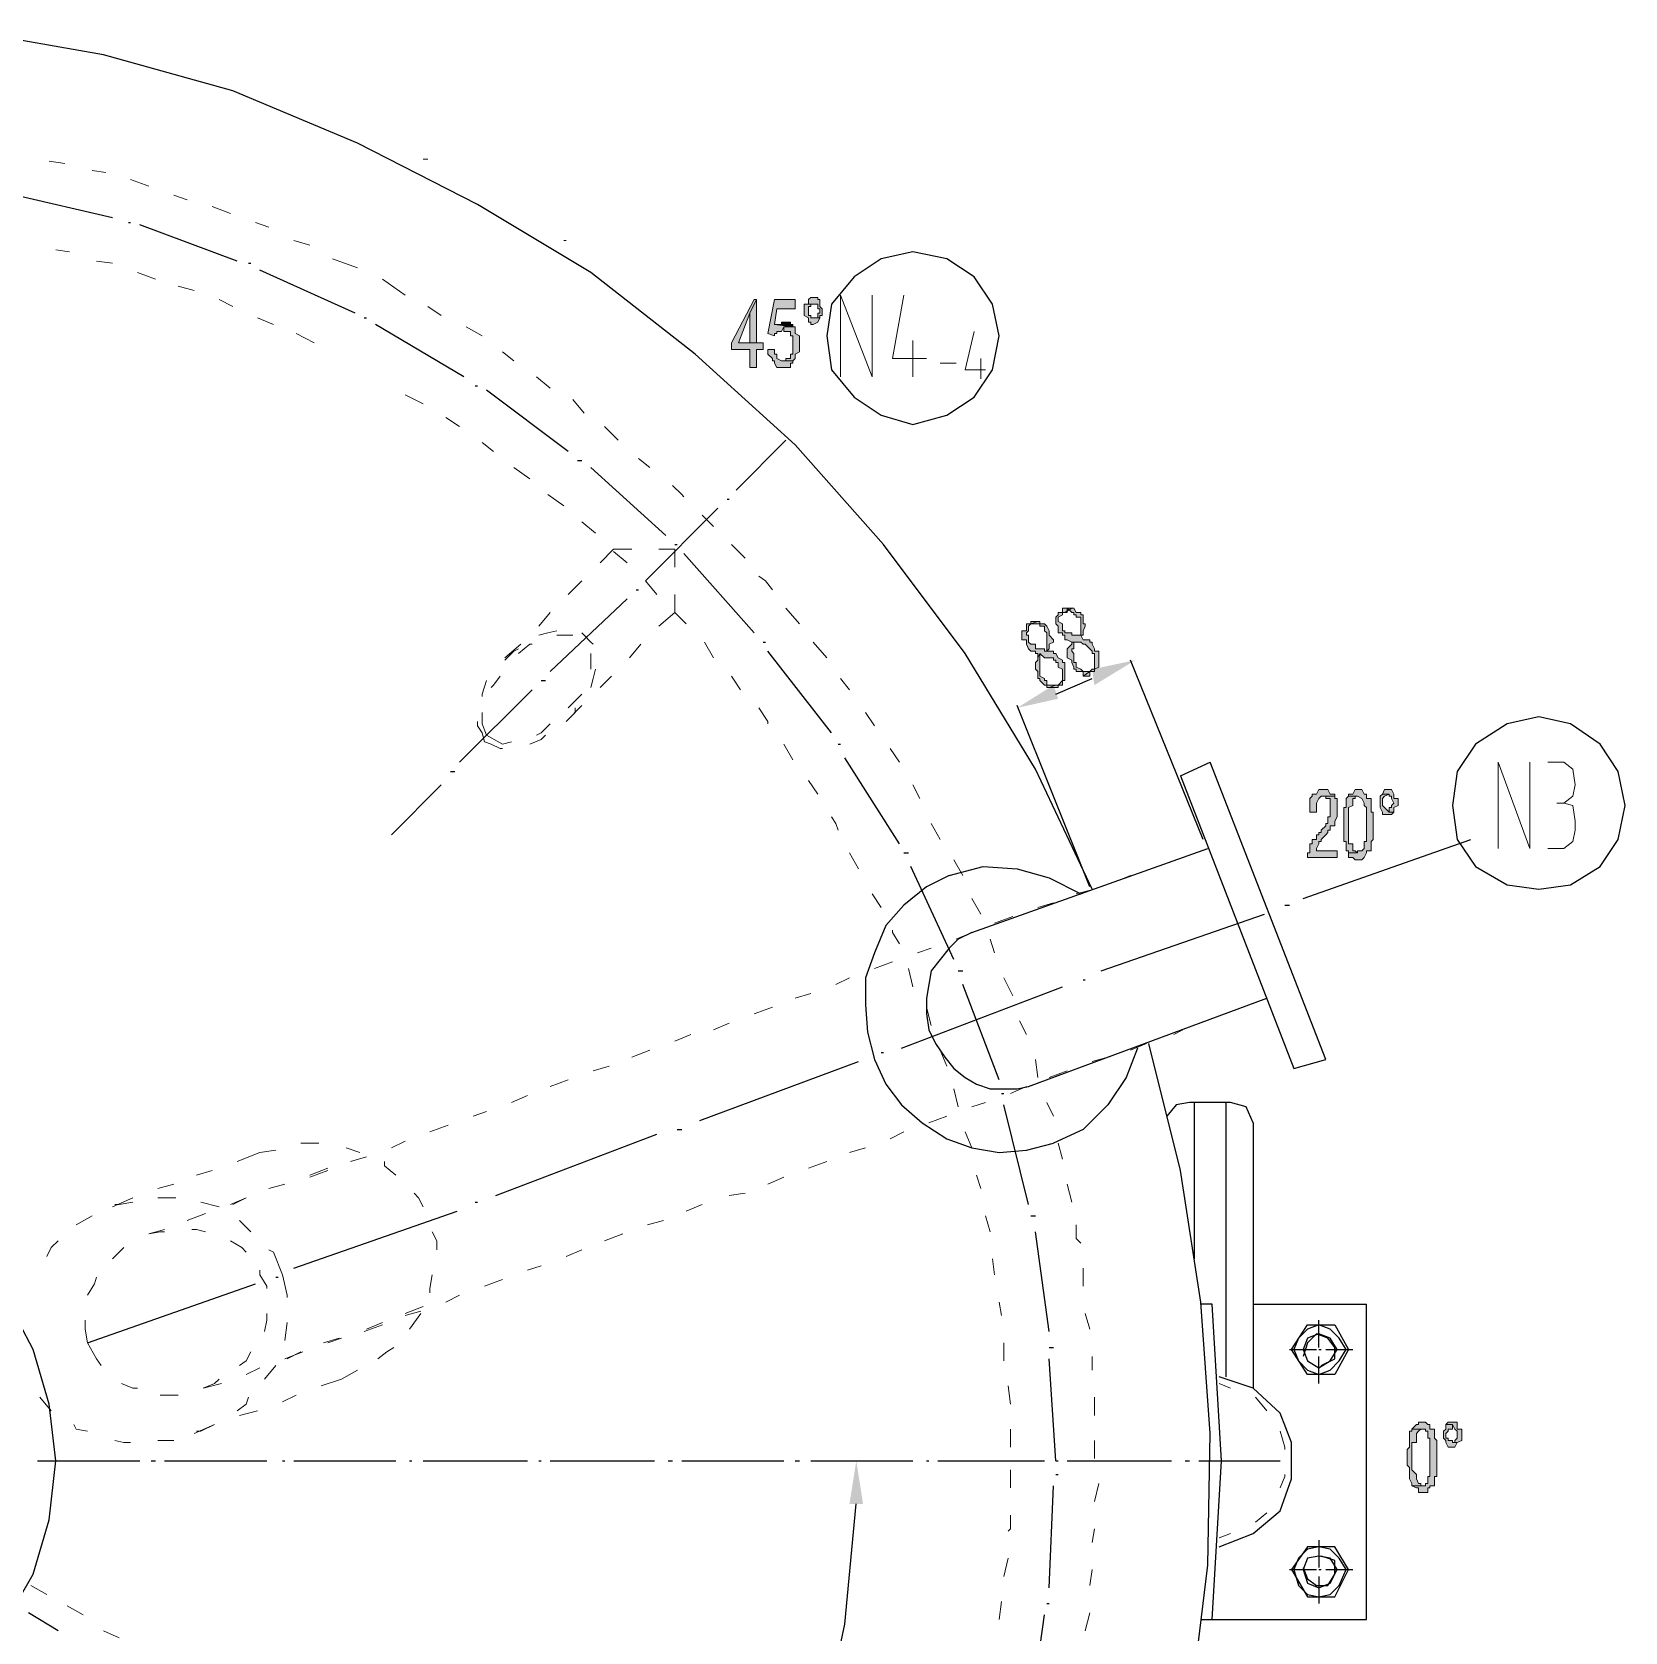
# Model space of a CAD drawing. Header units: millimetres. Extents: x 20 to 821, y 1 to 1134.
# Drawn here: x 289.7 to 416.2, y 477.2 to 604.2 of the extents above; entities that cross this region are included whole.
import ezdxf

# ---------------------------------------------------------------- set-up
doc = ezdxf.new("R2010")
doc.units = ezdxf.units.MM
doc.layers.add('1', color=7, linetype='Continuous')

msp = doc.modelspace()

# ---------------------------------------------------------------- hatches: boundary and pattern name
h = msp.add_hatch(color=0)
h.dxf.hatch_style = 2
h.paths.add_polyline_path([(347.22, 582.981732), (347.04, 582.981732), (345.24, 579.561732), (345.24, 579.021732), (346.68, 579.021732), (346.68, 577.581732), (347.22, 577.581732), (347.22, 579.021732), (347.76, 579.021732), (347.76, 579.561732), (347.22, 579.561732), (345.78, 579.561732), (346.68, 581.901732)])
h = msp.add_hatch(color=0)
h.dxf.hatch_style = 2
h.paths.add_polyline_path([(347.22, 582.981732), (346.68, 581.901732), (346.68, 579.561732), (345.78, 579.561732), (347.22, 579.561732)])
h = msp.add_hatch(color=0)
h.dxf.hatch_style = 2
h.paths.add_polyline_path([(350.28, 582.981732), (348.66, 582.981732), (348.12, 580.281732), (348.66, 580.101732), (348.66, 580.281732), (348.84, 580.281732), (348.84, 580.461732), (349.2, 580.461732), (349.38, 580.821732), (350.28, 580.821732), (350.1, 580.821732), (348.66, 581.001732), (348.84, 582.261732), (350.28, 582.261732)])
h = msp.add_hatch(color=0)
h.dxf.hatch_style = 2
h.paths.add_polyline_path([(351.72, 583.161732), (351.54, 583.161732), (351.36, 582.981732), (351.36, 582.621732), (351.72, 582.621732), (352.08, 582.621732), (352.08, 582.441732), (352.08, 582.261732), (352.26, 582.261732), (352.26, 581.901732), (352.08, 581.901732), (352.08, 581.541732), (351.72, 581.541732), (352.26, 581.541732), (352.26, 581.721732), (352.44, 581.721732), (352.44, 582.261732), (352.26, 582.441732), (352.26, 582.981732), (352.08, 582.981732), (352.08, 583.161732)])
h = msp.add_hatch(color=0)
h.dxf.hatch_style = 2
h.paths.add_polyline_path([(351.36, 582.621732), (351, 582.621732), (351, 582.441732), (351, 581.721732), (351.36, 581.541732), (351.36, 581.181732), (351.54, 581.181732), (351.54, 581.001732), (351.72, 581.001732), (352.08, 581.181732), (352.26, 581.541732), (351.54, 581.541732), (351.54, 581.721732), (351.36, 581.721732), (351.36, 582.441732), (351.54, 582.441732), (351.54, 582.621732), (351.72, 582.621732)])
h = msp.add_hatch(color=0)
h.dxf.hatch_style = 2
h.paths.add_polyline_path([(349.38, 581.181732), (349.2, 581.181732), (349.2, 581.001732), (348.66, 581.001732), (350.1, 580.821732), (350.1, 581.001732), (349.92, 581.001732), (349.92, 581.181732), (349.56, 581.181732)])
h = msp.add_hatch(color=0)
h.dxf.hatch_style = 2
h.paths.add_polyline_path([(350.28, 580.821732), (349.38, 580.821732), (349.38, 580.461732), (349.92, 580.461732), (349.92, 580.281732), (349.92, 580.101732), (350.1, 580.101732), (350.1, 578.661732), (349.92, 578.661732), (349.92, 578.301732), (349.56, 578.301732), (349.56, 578.121732), (349.38, 578.121732), (350.1, 578.121732), (350.28, 578.301732), (350.28, 578.661732), (350.64, 578.841732), (350.64, 580.101732), (350.28, 580.281732)])
h = msp.add_hatch(color=0)
h.dxf.hatch_style = 2
h.paths.add_polyline_path([(348.66, 579.021732), (348.12, 579.021732), (348.12, 578.841732), (348.12, 578.661732), (348.48, 578.301732), (348.48, 578.121732), (348.66, 578.121732), (348.66, 577.941732), (348.84, 577.581732), (349.92, 577.581732), (349.92, 577.941732), (350.1, 577.941732), (350.1, 578.121732), (349.38, 578.121732), (349.2, 578.121732), (348.84, 578.301732), (348.84, 578.661732), (348.66, 578.661732)])
h = msp.add_hatch(color=0)
h.dxf.hatch_style = 2
h.paths.add_polyline_path([(371.7, 558.501732), (371.52, 558.501732), (371.52, 558.141732), (371.16, 558.141732), (371.16, 557.961732), (370.98, 557.781732), (370.98, 557.241732), (371.16, 557.061732), (371.16, 556.521732), (371.52, 556.521732), (371.52, 556.341732), (371.7, 556.341732), (371.7, 555.981732), (371.88, 555.981732), (372.24, 555.801732), (372.96, 555.801732), (373.14, 555.621732), (373.32, 555.621732), (373.68, 555.261732), (373.86, 555.081732), (373.86, 554.901732), (374.04, 554.901732), (374.04, 553.641732), (373.86, 553.641732), (373.68, 553.461732), (373.14, 553.101732), (373.68, 553.101732), (373.68, 553.461732), (374.04, 553.461732), (374.04, 553.641732), (374.4, 553.821732), (374.4, 555.081732), (374.04, 555.081732), (374.04, 555.261732), (373.86, 555.621732), (373.86, 555.801732), (373.68, 555.801732), (373.68, 555.981732), (373.32, 555.981732), (373.14, 555.981732), (372.96, 556.341732), (373.14, 556.341732), (372.96, 556.341732), (372.24, 556.341732), (372.24, 556.521732), (371.7, 556.521732), (371.7, 556.701732), (371.52, 556.701732), (371.52, 557.061732), (371.52, 557.241732), (371.16, 557.421732), (371.16, 557.781732), (371.52, 557.961732), (371.52, 558.141732), (371.7, 558.141732), (372.24, 558.501732)])
h = msp.add_hatch(color=0)
h.dxf.hatch_style = 2
h.paths.add_polyline_path([(372.24, 558.501732), (371.7, 558.141732), (371.88, 558.141732), (371.88, 558.501732), (372.24, 558.141732), (372.42, 558.141732), (372.42, 557.961732), (372.6, 557.961732), (372.6, 557.781732), (372.96, 557.781732), (372.96, 557.421732), (372.96, 556.341732), (373.14, 556.341732), (373.14, 556.701732), (373.32, 557.061732), (373.32, 557.241732), (373.14, 557.241732), (373.14, 557.961732), (372.96, 557.961732), (372.96, 558.141732), (372.6, 558.141732), (372.42, 558.501732)])
h = msp.add_hatch(color=0)
h.dxf.hatch_style = 2
h.paths.add_polyline_path([(369, 557.421732), (369, 557.241732), (368.82, 557.241732), (368.64, 557.241732), (368.64, 557.061732), (368.64, 556.701732), (368.28, 556.701732), (368.28, 555.981732), (368.64, 555.981732), (368.64, 555.621732), (368.82, 555.261732), (369, 555.081732), (369.36, 555.081732), (369.36, 554.901732), (369.54, 554.901732), (369.54, 554.541732), (369.72, 554.901732), (370.08, 554.541732), (370.8, 554.541732), (370.8, 554.361732), (370.98, 554.361732), (370.98, 554.181732), (371.16, 554.181732), (371.16, 553.821732), (371.52, 553.641732), (371.52, 552.741732), (371.16, 552.381732), (370.98, 552.381732), (370.44, 552.201732), (371.16, 552.201732), (371.16, 552.381732), (371.52, 552.381732), (371.52, 552.741732), (371.7, 552.741732), (371.7, 552.921732), (371.7, 554.181732), (371.52, 554.181732), (371.52, 554.361732), (371.16, 554.541732), (370.98, 554.901732), (370.8, 554.901732), (370.8, 555.081732), (370.26, 555.081732), (370.44, 555.261732), (370.26, 555.081732), (370.08, 555.081732), (370.08, 555.261732), (369.36, 555.261732), (369.36, 555.621732), (369, 555.621732), (368.82, 555.801732), (368.82, 556.341732), (368.64, 556.341732), (368.64, 556.521732), (368.82, 556.701732), (368.82, 557.061732), (369, 557.241732), (369.54, 557.421732)])
h = msp.add_hatch(color=0)
h.dxf.hatch_style = 2
h.paths.add_polyline_path([(369.54, 557.421732), (369, 557.241732), (369.72, 557.241732), (369.72, 557.061732), (370.08, 557.061732), (370.08, 556.701732), (370.26, 556.521732), (370.26, 555.081732), (370.44, 555.261732), (370.44, 555.621732), (370.8, 555.801732), (370.8, 555.981732), (370.44, 556.341732), (370.44, 556.701732), (370.26, 557.061732), (370.08, 557.241732), (369.72, 557.241732), (369.72, 557.421732)])
h = msp.add_hatch(color=0)
h.dxf.hatch_style = 2
h.paths.add_polyline_path([(372.24, 555.801732), (372.24, 555.621732), (371.88, 555.261732), (371.88, 554.541732), (372.24, 554.361732), (372.24, 554.181732), (372.42, 553.821732), (372.42, 553.641732), (372.6, 553.641732), (372.6, 553.461732), (372.96, 553.461732), (373.14, 553.461732), (373.14, 553.101732), (373.68, 553.461732), (373.14, 553.461732), (372.96, 553.641732), (372.6, 553.821732), (372.6, 554.181732), (372.42, 554.181732), (372.42, 554.901732), (372.24, 555.081732), (372.24, 555.261732), (372.42, 555.261732), (372.42, 555.801732)])
h = msp.add_hatch(color=0)
h.dxf.hatch_style = 2
h.paths.add_polyline_path([(369.54, 554.541732), (369.54, 554.361732), (369.36, 554.181732), (369.36, 553.641732), (369.54, 553.461732), (369.54, 552.921732), (369.72, 552.921732), (369.72, 552.741732), (370.08, 552.381732), (370.26, 552.381732), (370.26, 552.201732), (370.44, 552.201732), (370.98, 552.381732), (370.44, 552.381732), (370.26, 552.381732), (370.26, 552.741732), (370.08, 552.741732), (370.08, 552.921732), (369.72, 553.101732), (369.72, 554.901732)])
h = msp.add_hatch(color=1)
h.dxf.hatch_style = 2
h.paths.add_polyline_path([(373.86, 553.641732), (374.04, 552.381732), (377.28, 554.361732)])
h = msp.add_hatch(color=1)
h.dxf.hatch_style = 2
h.paths.add_polyline_path([(370.8, 552.381732), (371.16, 551.301732), (367.92, 550.581732)])
h = msp.add_hatch(color=0)
h.dxf.hatch_style = 2
h.paths.add_polyline_path([(393.12, 543.561732), (392.04, 543.561732), (392.4, 543.561732), (392.4, 543.381732), (392.58, 543.381732), (392.76, 543.381732), (392.76, 543.021732), (392.76, 541.941732), (392.58, 541.941732), (392.58, 541.401732), (392.4, 541.401732), (392.4, 541.221732), (392.04, 540.861732), (392.04, 540.681732), (391.86, 540.681732), (391.86, 540.501732), (391.68, 540.501732), (391.68, 540.141732), (391.32, 540.141732), (391.32, 539.781732), (391.14, 539.781732), (391.14, 539.061732), (390.96, 539.061732), (390.96, 538.701732), (393.3, 538.701732), (393.3, 539.241732), (391.68, 539.241732), (391.68, 539.421732), (391.86, 539.781732), (391.86, 539.961732), (392.04, 539.961732), (392.04, 540.141732), (392.4, 540.501732), (392.58, 540.681732), (392.58, 540.861732), (392.76, 540.861732), (392.76, 541.221732), (393.12, 541.221732), (393.12, 541.581732), (393.3, 541.941732), (393.3, 543.381732), (393.12, 543.381732)])
h = msp.add_hatch(color=0)
h.dxf.hatch_style = 2
h.paths.add_polyline_path([(392.4, 544.101732), (391.86, 544.101732), (391.68, 543.741732), (391.32, 543.741732), (391.32, 543.561732), (391.14, 543.381732), (391.14, 542.301732), (391.68, 542.301732), (391.68, 543.021732), (391.86, 543.381732), (392.04, 543.561732), (393.12, 543.561732), (393.12, 543.741732), (392.76, 543.741732), (392.58, 544.101732)])
h = msp.add_hatch(color=0)
h.dxf.hatch_style = 2
h.paths.add_polyline_path([(394.2, 543.561732), (394.02, 543.381732), (394.02, 542.661732), (393.84, 542.661732), (393.84, 539.961732), (394.02, 539.961732), (394.02, 539.781732), (394.02, 539.421732), (394.02, 539.241732), (394.2, 539.241732), (394.2, 539.061732), (394.92, 539.061732), (394.74, 539.241732), (394.56, 539.241732), (394.56, 539.421732), (394.56, 539.781732), (394.2, 539.781732), (394.2, 542.661732), (394.56, 542.841732), (394.56, 543.381732), (394.74, 543.381732), (394.74, 543.561732), (394.92, 543.561732)])
h = msp.add_hatch(color=0)
h.dxf.hatch_style = 2
h.paths.add_polyline_path([(394.92, 544.101732), (394.74, 544.101732), (394.56, 543.741732), (394.2, 543.741732), (394.2, 543.561732), (394.92, 543.561732), (395.28, 543.381732), (395.46, 543.021732), (395.46, 542.841732), (395.64, 542.661732), (395.64, 542.121732), (395.64, 539.961732), (395.46, 539.961732), (395.46, 539.421732), (395.28, 539.241732), (394.92, 539.241732), (394.92, 539.061732), (394.2, 539.061732), (394.2, 538.701732), (394.56, 538.701732), (394.74, 538.521732), (395.28, 538.521732), (395.46, 538.701732), (395.64, 539.061732), (395.64, 539.241732), (396, 539.241732), (396, 539.961732), (396.18, 540.141732), (396.18, 542.301732), (396, 542.301732), (396, 543.381732), (395.64, 543.381732), (395.64, 543.741732), (395.46, 543.741732), (395.28, 544.101732)])
h = msp.add_hatch(color=0)
h.dxf.hatch_style = 2
h.paths.add_polyline_path([(396.9, 543.741732), (396.72, 543.561732), (396.72, 542.661732), (396.9, 542.301732), (396.9, 542.121732), (397.08, 542.121732), (397.62, 542.121732), (397.8, 542.301732), (397.44, 542.301732), (397.08, 542.661732), (396.9, 542.841732), (396.9, 543.381732), (397.08, 543.561732), (397.44, 543.741732)])
h = msp.add_hatch(color=0)
h.dxf.hatch_style = 2
h.paths.add_polyline_path([(397.44, 544.101732), (397.08, 544.101732), (396.9, 543.741732), (397.44, 543.741732), (397.44, 543.561732), (397.62, 543.561732), (397.62, 543.381732), (397.8, 543.021732), (397.62, 542.841732), (397.62, 542.661732), (397.44, 542.661732), (397.44, 542.301732), (397.8, 542.301732), (397.8, 542.661732), (398.16, 542.841732), (398.16, 543.381732), (397.8, 543.381732), (397.8, 543.741732), (397.62, 544.101732)])
h = msp.add_hatch(color=0)
h.dxf.hatch_style = 2
h.paths.add_polyline_path([(399.24, 493.341732), (399.24, 493.161732), (399.06, 493.161732), (399.06, 491.901732), (398.88, 491.721732), (398.88, 490.461732), (399.06, 490.281732), (399.06, 489.561732), (399.06, 489.381732), (399.24, 489.021732), (399.24, 488.841732), (399.96, 488.841732), (399.96, 489.021732), (399.78, 489.021732), (399.6, 489.381732), (399.6, 489.741732), (399.24, 490.101732), (399.24, 492.261732), (399.6, 492.261732), (399.6, 492.981732), (399.78, 493.161732), (399.96, 493.341732)])
h = msp.add_hatch(color=0)
h.dxf.hatch_style = 2
h.paths.add_polyline_path([(399.96, 493.881732), (399.78, 493.881732), (399.78, 493.701732), (399.6, 493.701732), (399.24, 493.341732), (400.32, 493.341732), (400.32, 493.161732), (400.5, 493.161732), (400.5, 492.981732), (400.5, 492.621732), (400.68, 492.621732), (400.68, 491.901732), (400.68, 489.561732), (400.5, 489.561732), (400.5, 489.021732), (400.32, 489.021732), (400.32, 488.841732), (399.96, 488.841732), (399.24, 488.841732), (399.6, 488.661732), (399.78, 488.661732), (399.78, 488.301732), (400.5, 488.301732), (400.5, 488.661732), (400.68, 488.661732), (400.68, 488.841732), (401.04, 488.841732), (401.04, 489.021732), (401.04, 489.561732), (401.22, 489.561732), (401.22, 492.441732), (401.04, 492.621732), (401.04, 493.341732), (400.68, 493.341732), (400.68, 493.701732), (400.5, 493.701732), (400.32, 493.881732)])
h = msp.add_hatch(color=0)
h.dxf.hatch_style = 2
h.paths.add_polyline_path([(401.94, 493.701732), (401.94, 493.341732), (401.76, 493.161732), (401.76, 492.621732), (401.94, 492.441732), (401.94, 492.261732), (402.12, 491.901732), (402.66, 491.901732), (402.84, 492.261732), (402.48, 492.261732), (402.48, 492.441732), (402.12, 492.441732), (402.12, 492.621732), (401.94, 492.621732), (401.94, 492.981732), (402.12, 493.161732), (402.12, 493.341732), (402.48, 493.341732), (402.48, 493.701732)])
h = msp.add_hatch(color=0)
h.dxf.hatch_style = 2
h.paths.add_polyline_path([(402.48, 493.881732), (402.12, 493.881732), (401.94, 493.701732), (402.48, 493.701732), (402.66, 493.341732), (402.84, 493.161732), (402.84, 492.621732), (402.66, 492.441732), (402.66, 492.261732), (402.48, 492.261732), (402.84, 492.261732), (403.2, 492.441732), (403.2, 492.621732), (403.2, 493.341732), (402.84, 493.341732), (402.84, 493.881732), (402.66, 493.881732)])
h = msp.add_hatch(color=1)
h.dxf.hatch_style = 2
h.paths.add_polyline_path([(354.6, 487.401732), (355.68, 487.401732), (355.14, 490.821732)])

# ---------------------------------------------------------------- linework, layer by layer
at = {"layer": '1', "color": 0, "lineweight": 25}
for points in [[(373.86, 536.181732), (369.36, 545.721732), (363.78, 554.901732), (357.3, 563.541732), (350.28, 571.461732), (342.36, 578.661732), (334.08, 585.141732), (325.08, 590.541732), (315.54, 595.401732), (305.64, 599.541732), (295.38, 602.421732), (285.12, 604.221732)], [(380.88, 545.181732), (383.22, 546.261732)], [(389.88, 521.961732), (392.4, 522.681732), (383.22, 546.261732)], [(380.88, 545.181732), (389.88, 521.961732)], [(364.32, 532.761732), (383.04, 539.421732)], [(362.52, 537.261732), (360.72, 536.361732), (358.92, 534.921732), (357.48, 533.301732), (356.58, 531.141732), (355.86, 529.161732), (355.86, 527.001732), (356.04, 524.841732), (356.58, 522.681732), (357.48, 520.701732), (358.74, 519.081732), (360.36, 517.641732), (362.34, 516.381732), (364.32, 515.661732), (366.48, 515.301732), (368.64, 515.481732), (370.8, 516.021732)], [(362.52, 537.261732), (365.22, 537.981732), (367.92, 537.801732), (370.44, 537.081732), (372.96, 535.821732)], [(364.32, 532.761732), (363.24, 532.221732), (362.52, 531.501732), (361.8, 530.601732), (361.08, 529.701732), (360.9, 528.621732), (360.72, 527.541732), (360.72, 526.281732), (360.9, 525.021732), (361.44, 523.941732), (362.16, 522.861732), (362.88, 521.961732), (363.78, 521.241732), (364.68, 520.701732), (365.76, 520.341732), (367.92, 520.341732), (368.82, 520.521732)], [(368.82, 520.521732), (387.72, 527.541732)], [(282.96, 377.061732), (293.22, 378.681732), (303.3, 381.561732), (313.2, 385.161732), (322.74, 389.661732), (331.56, 395.061732), (340.2, 401.181732), (348.12, 408.201732), (355.32, 415.581732), (361.8, 424.041732), (367.56, 432.681732), (372.42, 442.041732), (376.56, 451.941732), (379.62, 461.661732), (381.78, 472.101732), (383.04, 482.541732), (383.22, 492.981732), (382.5, 503.421732), (380.88, 513.861732), (378.36, 523.941732)], [(377.46, 523.581732), (376.56, 521.241732), (375.12, 519.081732), (373.14, 517.101732), (370.8, 516.021732)], [(381.6, 519.261732), (380.52, 519.081732), (379.8, 518.181732)], [(384.84, 519.261732), (381.6, 519.261732)], [(381.96, 519.261732), (381.96, 506.841732)], [(384.48, 519.261732), (384.48, 497.481732)], [(386.64, 517.641732), (386.1, 518.901732), (384.84, 519.261732)], [(386.64, 517.641732), (386.64, 496.581732)], [(291.6, 490.821732), (291.06, 495.321732), (289.8, 499.641732), (287.64, 503.781732)], [(383.4, 478.221732), (384.12, 490.821732), (383.4, 503.241732), (382.5, 503.241732)], [(382.5, 478.221732), (395.64, 478.221732), (395.64, 503.241732)], [(386.64, 503.241732), (395.64, 503.241732)], [(394.2, 499.641732), (393.12, 497.661732), (390.96, 497.661732), (389.7, 499.641732), (390.96, 501.621732), (393.12, 501.621732), (394.2, 499.641732)], [(394.02, 499.641732), (393.48, 500.541732), (392.76, 501.261732), (391.86, 501.621732), (390.96, 501.261732), (390.24, 500.541732), (389.88, 499.641732), (390.24, 498.741732), (390.96, 498.021732), (391.86, 497.661732), (392.76, 498.021732), (393.48, 498.741732), (394.02, 499.641732)], [(392.04, 498.381732), (393.12, 498.921732), (393.12, 499.821732), (392.58, 500.541732), (391.68, 500.901732), (390.96, 500.181732), (390.6, 499.101732)], [(383.94, 483.981732), (386.64, 485.061732), (388.8, 486.861732), (389.7, 489.381732), (389.7, 492.261732), (388.8, 494.601732), (386.64, 496.581732), (383.94, 497.481732)], [(287.64, 478.041732), (289.8, 481.821732), (291.06, 486.141732), (291.6, 490.821732)], [(394.2, 482.181732), (393.12, 483.981732), (390.96, 483.981732), (389.7, 482.181732), (390.96, 480.021732), (393.12, 480.021732), (394.2, 482.181732)], [(394.02, 482.181732), (393.48, 483.081732), (392.76, 483.801732), (391.86, 483.981732), (390.96, 483.801732), (390.24, 483.081732), (389.88, 482.181732), (390.24, 480.921732), (390.96, 480.201732), (391.86, 480.021732), (392.76, 480.201732), (393.48, 480.921732), (394.02, 482.181732)], [(390.6, 482.361732), (390.96, 481.461732), (391.68, 480.921732), (392.58, 480.921732), (393.12, 481.821732), (393.12, 482.901732), (392.04, 483.261732)], [(382.5, 478.221732), (383.4, 478.221732)]]:
    msp.add_lwpolyline(points, dxfattribs=at)
at = {"layer": '1', "color": 254, "lineweight": 5}
for points in [[(292.32, 593.781732), (291.06, 593.961732)], [(295.56, 593.061732), (294.48, 593.241732)], [(320.76, 594.141732), (321.12, 594.141732)], [(298.98, 591.981732), (297.54, 592.521732)], [(302.04, 590.901732), (300.96, 591.261732)], [(305.46, 589.821732), (304.02, 590.361732)], [(308.52, 588.741732), (307.44, 589.101732)], [(292.68, 586.761732), (291.6, 586.941732)], [(311.76, 587.301732), (310.5, 587.661732)], [(331.92, 587.661732), (332.1, 587.661732)], [(296.1, 585.861732), (294.84, 586.041732)], [(315.54, 585.501732), (313.56, 586.221732)], [(299.52, 584.601732), (298.08, 585.141732)], [(319.32, 583.341732), (317.52, 584.601732)], [(302.58, 583.701732), (301.32, 584.061732)], [(305.64, 582.441732), (304.56, 582.981732)], [(322.2, 581.721732), (321.12, 582.441732)], [(308.88, 581.001732), (307.62, 581.541732)], [(325.44, 580.101732), (324.18, 580.821732)], [(312.12, 579.561732), (310.68, 580.281732)], [(327.96, 578.121732), (327.06, 578.841732)], [(330.84, 575.961732), (329.76, 576.861732)], [(320.76, 574.701732), (319.32, 575.421732)], [(333.54, 573.981732), (332.64, 575.061732)], [(323.64, 572.901732), (322.56, 573.621732)], [(336.24, 571.821732), (335.16, 572.901732)], [(326.34, 570.921732), (325.44, 571.641732)], [(338.76, 569.661732), (337.86, 570.381732)], [(329.22, 568.761732), (327.96, 569.661732)], [(341.46, 567.321732), (341.28, 567.501732), (340.56, 568.221732)], [(331.92, 566.601732), (330.66, 567.501732)], [(334.44, 564.441732), (333.36, 565.341732)], [(343.8, 564.981732), (342.9, 565.881732)], [(334.8, 562.101732), (335.88, 563.181732)], [(335.88, 563.181732), (337.32, 563.181732)], [(336.96, 562.101732), (335.88, 563.001732)], [(339.48, 563.181732), (340.74, 563.181732)], [(340.74, 561.741732), (340.74, 563.181732)], [(346.32, 562.461732), (345.24, 563.541732)], [(332.28, 559.581732), (333.36, 560.661732)], [(339.3, 559.581732), (338.4, 560.661732)], [(348.48, 559.941732), (347.94, 560.661732), (347.4, 561.021732)], [(340.74, 558.141732), (340.74, 559.581732)], [(329.94, 557.061732), (330.84, 558.141732)], [(339.48, 557.061732), (340.74, 558.141732)], [(341.64, 557.241732), (340.74, 558.141732)], [(350.64, 557.241732), (349.56, 558.501732)], [(331.38, 556.701732), (330.66, 556.521732), (329.94, 556.341732)], [(332.64, 556.341732), (331.38, 556.341732)], [(334.26, 555.621732), (334.08, 555.801732), (333.54, 556.341732), (333.36, 556.521732)], [(327.24, 554.541732), (328.5, 555.621732)], [(328.32, 555.261732), (327.96, 555.081732), (327.24, 554.361732)], [(329.4, 555.621732), (329.22, 555.621732), (328.32, 554.901732)], [(337.14, 554.541732), (338.04, 555.621732)], [(343.8, 554.541732), (343.08, 555.801732)], [(352.8, 554.541732), (351.72, 555.801732)], [(334.08, 553.641732), (334.08, 554.901732)], [(325.8, 552.741732), (325.44, 551.661732), (325.44, 551.481732)], [(326.88, 553.101732), (326.34, 552.381732), (326.16, 552.201732)], [(334.08, 552.201732), (334.26, 552.921732), (334.44, 553.641732)], [(334.8, 552.201732), (335.7, 553.101732)], [(345.96, 552.021732), (345.24, 553.101732)], [(354.6, 552.021732), (353.88, 552.921732)], [(332.28, 550.581732), (333.36, 551.661732)], [(325.44, 550.221732), (325.44, 549.321732), (325.8, 548.421732)], [(332.1, 549.501732), (333.36, 550.761732)], [(332.1, 549.501732), (332.82, 550.221732), (332.82, 550.581732)], [(348.12, 549.321732), (348.12, 549.501732), (347.4, 550.581732)], [(356.58, 549.141732), (355.86, 550.221732)], [(325.08, 549.501732), (325.08, 549.141732), (325.44, 548.601732), (325.62, 547.881732)], [(329.76, 548.421732), (330.12, 548.601732), (330.84, 549.321732)], [(325.62, 547.881732), (326.16, 547.701732), (326.88, 547.341732), (327.06, 547.341732)], [(325.8, 548.421732), (327.06, 547.701732), (327.78, 547.881732)], [(329.22, 547.701732), (330.12, 548.061732), (330.48, 548.421732)], [(350.1, 546.441732), (349.38, 547.701732)], [(358.56, 546.261732), (357.84, 547.341732)], [(352.08, 543.741732), (351.36, 544.821732)], [(360.18, 543.381732), (359.64, 544.461732)], [(353.7, 540.861732), (353.52, 541.401732), (353.16, 541.941732)], [(361.8, 540.141732), (361.08, 541.401732)], [(355.32, 537.801732), (354.6, 539.061732)], [(363.6, 537.261732), (362.88, 538.521732)], [(376.02, 536.901732), (376.92, 537.261732)], [(372.6, 535.821732), (374.04, 536.181732)], [(357.12, 534.741732), (356.4, 535.821732)], [(365.04, 534.201732), (364.32, 535.461732)], [(369.54, 534.741732), (370.8, 535.101732)], [(366.12, 533.481732), (367.56, 534.021732)], [(358.56, 531.861732), (358.02, 532.761732), (358.02, 532.941732)], [(363.06, 532.221732), (364.32, 532.761732)], [(366.12, 531.141732), (365.76, 532.221732)], [(360, 531.141732), (361.08, 531.501732)], [(356.58, 529.881732), (358.02, 530.421732)], [(359.64, 528.441732), (359.28, 529.881732)], [(353.52, 528.621732), (354.6, 529.161732)], [(367.56, 527.721732), (366.84, 529.161732)], [(350.28, 527.541732), (351.54, 527.901732)], [(347.04, 526.281732), (348.48, 526.821732)], [(361.08, 525.381732), (360.72, 526.821732)], [(368.64, 524.661732), (368.1, 525.741732)], [(340.74, 524.121732), (342, 524.661732)], [(343.8, 525.021732), (345.06, 525.561732)], [(380.34, 524.661732), (381.06, 525.021732)], [(337.32, 522.861732), (338.76, 523.401732)], [(362.34, 522.141732), (361.8, 523.401732)], [(376.92, 523.401732), (378.18, 523.941732)], [(334.26, 521.781732), (335.52, 522.141732)], [(369.54, 521.241732), (369.36, 522.681732)], [(373.86, 522.501732), (375.12, 522.861732)], [(330.84, 520.521732), (332.28, 521.061732)], [(370.44, 521.241732), (371.88, 521.781732)], [(327.78, 519.261732), (329.04, 519.801732)], [(363.24, 518.901732), (362.88, 520.341732)], [(367.38, 519.981732), (368.64, 520.521732)], [(324.72, 518.181732), (325.8, 518.541732)], [(360.9, 517.641732), (362.34, 518.181732)], [(364.32, 518.901732), (365.4, 519.261732)], [(370.8, 518.181732), (370.26, 519.261732)], [(321.3, 516.921732), (322.74, 517.461732)], [(357.84, 516.381732), (358.92, 516.921732)], [(364.32, 515.661732), (363.78, 516.921732)], [(312.48, 516.021732), (311.04, 516.021732)], [(315.72, 515.301732), (314.64, 515.661732)], [(318.24, 515.661732), (319.32, 516.201732)], [(354.6, 515.301732), (355.86, 515.661732)], [(371.52, 514.761732), (371.16, 516.021732)], [(306, 514.581732), (307.8, 515.301732)], [(309.06, 515.481732), (307.8, 515.301732)], [(315, 514.581732), (316.26, 514.941732)], [(315, 514.581732), (316.26, 514.941732)], [(318.6, 513.501732), (317.7, 514.221732), (317.7, 514.581732)], [(351.36, 514.041732), (352.8, 514.581732)], [(302.76, 513.501732), (304.02, 513.861732)], [(311.76, 513.501732), (313.2, 514.041732)], [(311.76, 513.321732), (313.2, 513.861732)], [(348.12, 512.781732), (349.38, 513.321732)], [(365.04, 512.421732), (364.68, 513.501732)], [(299.7, 512.421732), (300.96, 512.781732)], [(308.52, 512.421732), (309.78, 512.781732)], [(308.52, 512.421732), (309.78, 512.781732)], [(320.76, 510.981732), (320.4, 511.701732), (320.04, 512.061732)], [(345.06, 511.881732), (346.32, 512.061732)], [(372.24, 511.341732), (371.88, 512.781732)], [(296.1, 510.981732), (297.72, 511.701732)], [(297.72, 511.341732), (296.64, 511.161732), (296.28, 511.161732)], [(301.14, 511.701732), (299.7, 511.701732)], [(304.56, 510.981732), (303.12, 511.341732)], [(305.46, 511.161732), (306.72, 511.701732)], [(305.64, 511.161732), (306.72, 511.701732)], [(341.64, 510.621732), (342.9, 511.161732)], [(294.48, 510.261732), (293.22, 509.541732)], [(302.04, 509.901732), (303.48, 510.441732)], [(307.08, 509.001732), (306.18, 509.901732)], [(338.58, 509.541732), (339.84, 509.901732)], [(365.76, 509.001732), (365.4, 510.261732)], [(372.96, 508.101732), (372.6, 508.461732), (372.6, 509.541732)], [(291.78, 508.281732), (291.24, 507.741732), (290.88, 507.021732)], [(298.98, 508.821732), (300.24, 509.181732)], [(300.24, 509.001732), (299.88, 509.001732), (298.98, 508.821732)], [(303.48, 509.001732), (302.76, 509.181732), (302.4, 509.181732)], [(306.72, 507.381732), (306.36, 507.741732), (305.46, 508.281732)], [(321.84, 507.561732), (321.84, 508.281732), (321.48, 509.001732)], [(335.16, 508.281732), (336.6, 508.821732)], [(297, 507.741732), (296.28, 507.021732), (296.1, 506.841732)], [(309.6, 505.581732), (308.88, 507.381732), (308.52, 507.561732)], [(332.1, 507.021732), (333.36, 507.561732)], [(366.12, 505.581732), (365.94, 506.841732)], [(308.34, 504.501732), (308.34, 504.681732), (307.8, 505.581732), (307.8, 505.941732)], [(309.96, 503.781732), (309.96, 503.961732), (309.6, 505.581732)], [(321.3, 504.141732), (321.3, 504.501732), (321.48, 505.581732)], [(329.04, 505.941732), (330.12, 506.301732)], [(373.14, 504.681732), (373.14, 506.121732)], [(294.84, 505.401732), (294.66, 504.861732), (294.12, 503.961732)], [(325.62, 504.681732), (327.06, 505.221732)], [(319.32, 502.521732), (320.76, 503.061732)], [(322.56, 503.421732), (323.64, 503.961732)], [(366.66, 502.341732), (366.48, 503.421732)], [(293.94, 501.981732), (293.94, 501.261732), (294.12, 500.181732)], [(308.16, 501.081732), (308.34, 501.981732), (308.34, 502.521732)], [(309.78, 500.361732), (309.96, 501.801732)], [(316.08, 501.081732), (317.52, 501.621732)], [(316.26, 501.261732), (317.52, 501.801732)], [(319.32, 502.341732), (320.58, 502.701732)], [(319.68, 501.261732), (320.58, 502.521732)], [(373.68, 501.261732), (373.32, 502.521732)], [(312.84, 500.181732), (314.1, 500.541732)], [(313.2, 500.181732), (314.28, 500.541732)], [(294.12, 500.181732), (294.84, 498.921732), (295.2, 498.381732)], [(306.18, 498.381732), (306.72, 498.741732), (307.08, 499.461732)], [(309.78, 498.921732), (311.22, 499.461732)], [(309.96, 498.921732), (311.04, 499.461732)], [(317.16, 498.921732), (317.88, 499.461732), (318.42, 499.821732)], [(366.84, 498.741732), (366.84, 500.181732)], [(373.86, 498.021732), (373.86, 499.101732)], [(306.72, 497.661732), (307.8, 498.201732)], [(308.16, 497.301732), (309.06, 498.381732)], [(314.28, 497.301732), (315.54, 498.021732)], [(296.82, 496.941732), (297.72, 496.581732), (298.08, 496.581732)], [(303.3, 496.581732), (304.2, 496.941732), (304.56, 497.301732)], [(303.3, 496.581732), (304.74, 496.941732)], [(312.66, 496.761732), (314.28, 497.301732)], [(367.38, 495.321732), (367.2, 496.761732)], [(384.84, 496.581732), (383.94, 496.941732)], [(290.34, 495.861732), (291.24, 494.781732)], [(299.88, 496.041732), (301.32, 496.041732)], [(306, 494.781732), (306.72, 495.321732), (306.9, 495.861732)], [(309.6, 495.501732), (310.68, 496.041732)], [(374.04, 494.421732), (374.04, 495.861732)], [(387.72, 494.781732), (386.82, 495.861732)], [(306.18, 494.421732), (307.62, 494.781732)], [(293.04, 493.701732), (293.22, 493.341732), (294.12, 493.161732)], [(302.58, 492.981732), (304.2, 493.701732)], [(302.76, 493.161732), (303.12, 493.161732), (304.2, 493.701732)], [(367.38, 491.901732), (367.38, 493.341732)], [(389.16, 491.721732), (389.16, 491.901732), (388.8, 493.161732)], [(296.28, 492.441732), (297, 492.261732), (297.54, 492.261732)], [(299.7, 492.441732), (300.96, 492.441732)], [(374.04, 491.001732), (374.04, 492.441732)], [(367.38, 488.661732), (367.38, 490.101732)], [(374.04, 487.581732), (374.4, 489.021732)], [(388.8, 488.661732), (389.16, 489.561732), (389.16, 489.741732)], [(367.2, 485.241732), (367.38, 485.421732), (367.38, 486.501732)], [(386.82, 485.961732), (387.72, 486.681732)], [(373.86, 484.341732), (374.04, 485.421732)], [(383.94, 484.701732), (384.84, 485.061732)], [(366.84, 481.641732), (367.2, 483.081732)], [(373.68, 480.921732), (373.86, 482.181732)], [(290.88, 480.201732), (289.62, 480.921732)], [(293.76, 478.581732), (292.5, 479.301732)], [(366.48, 478.221732), (366.66, 479.661732)], [(373.32, 477.321732), (373.68, 478.761732)], [(296.64, 476.781732), (295.38, 477.321732)]]:
    msp.add_lwpolyline(points, dxfattribs=at)
at = {"layer": '1', "color": 2, "lineweight": 25}
for points in [[(296.1, 589.461732), (288.36, 591.261732), (288.18, 591.261732)], [(297.36, 589.101732), (297.54, 589.101732)], [(306, 586.041732), (298.26, 588.921732)], [(306.9, 585.861732), (307.08, 585.861732)], [(315.36, 581.901732), (307.8, 585.321732)], [(316.08, 581.541732), (316.26, 581.541732)], [(324, 576.861732), (316.98, 581.001732)], [(324.9, 576.141732), (325.08, 576.141732)], [(332.28, 570.921732), (325.8, 575.781732)], [(345.6, 567.861732), (349.56, 571.821732)], [(333, 570.201732), (333.36, 570.201732)], [(340.02, 564.261732), (334.08, 569.661732)], [(338.4, 560.661732), (344.16, 566.421732)], [(344.88, 567.141732), (345.06, 567.141732)], [(340.74, 563.541732), (340.92, 563.541732)], [(347.04, 556.521732), (341.46, 562.821732)], [(330.84, 553.461732), (336.96, 559.221732)], [(337.68, 559.941732), (337.86, 559.941732)], [(347.76, 555.801732), (347.94, 555.801732)], [(353.16, 548.601732), (348.12, 555.081732)], [(330.12, 552.741732), (330.48, 552.741732)], [(323.64, 546.261732), (329.4, 552.021732)], [(353.7, 547.701732), (353.88, 547.701732)], [(358.56, 539.781732), (354.24, 546.621732)], [(322.92, 545.541732), (323.28, 545.541732)], [(318.24, 540.501732), (322.2, 544.461732)], [(390.6, 535.461732), (403.92, 540.141732)], [(358.92, 539.061732), (359.28, 539.061732)], [(362.88, 530.601732), (359.46, 537.981732)], [(389.16, 534.921732), (389.52, 534.921732)], [(374.58, 529.701732), (387.54, 534.201732)], [(363.24, 529.701732), (363.6, 529.701732)], [(358.74, 523.581732), (371.52, 528.441732)], [(366.48, 521.061732), (363.6, 528.621732)], [(373.14, 528.981732), (373.32, 528.981732)], [(357.12, 523.221732), (357.3, 523.221732)], [(342.72, 517.821732), (355.32, 522.501732)], [(366.66, 519.981732), (366.84, 519.981732)], [(368.82, 511.161732), (366.84, 519.081732)], [(340.92, 517.101732), (341.28, 517.101732)], [(326.52, 511.881732), (339.3, 516.741732)], [(310.5, 506.121732), (323.46, 510.621732)], [(324.9, 511.341732), (325.08, 511.341732)], [(369, 510.261732), (369.36, 510.261732)], [(370.44, 501.081732), (369.36, 509.001732)], [(294.12, 500.181732), (307.44, 504.861732)], [(309.06, 505.401732), (309.24, 505.401732)], [(391.86, 499.821732), (391.86, 501.981732)], [(370.44, 499.821732), (370.8, 499.821732)], [(389.52, 499.641732), (391.68, 499.641732)], [(391.86, 499.641732), (392.04, 499.641732)], [(391.86, 499.641732), (392.04, 499.641732)], [(391.86, 496.941732), (391.86, 499.101732)], [(392.4, 499.641732), (394.56, 499.641732)], [(370.98, 490.821732), (370.44, 498.921732)], [(290.16, 490.821732), (298.26, 490.821732)], [(299.16, 490.821732), (299.52, 490.821732)], [(300.24, 490.821732), (308.34, 490.821732)], [(309.6, 490.821732), (309.78, 490.821732)], [(310.5, 490.821732), (318.6, 490.821732)], [(319.68, 490.821732), (319.86, 490.821732)], [(320.76, 490.821732), (329.04, 490.821732)], [(329.94, 490.821732), (330.12, 490.821732)], [(330.84, 490.821732), (339.12, 490.821732)], [(340.2, 490.821732), (340.56, 490.821732)], [(341.28, 490.821732), (349.38, 490.821732)], [(350.28, 490.821732), (350.64, 490.821732)], [(351.54, 490.821732), (359.64, 490.821732)], [(360.72, 490.821732), (360.9, 490.821732)], [(361.62, 490.821732), (370.08, 490.821732)], [(370.98, 490.821732), (371.16, 490.821732)], [(370.98, 490.821732), (371.16, 490.821732)], [(371.88, 490.821732), (380.16, 490.821732)], [(381.24, 490.821732), (381.6, 490.821732)], [(382.32, 490.821732), (388.8, 490.821732)], [(370.98, 489.741732), (371.16, 489.741732)], [(370.44, 480.741732), (370.8, 488.841732)], [(391.86, 484.521732), (391.86, 482.361732)], [(389.52, 482.181732), (391.68, 482.181732)], [(391.86, 482.181732), (392.04, 482.181732)], [(391.86, 482.181732), (392.04, 482.181732)], [(391.86, 481.641732), (391.86, 479.481732)], [(392.4, 482.181732), (394.56, 482.181732)], [(291.78, 477.321732), (289.44, 478.761732)], [(370.26, 479.481732), (370.44, 479.481732)], [(368.82, 470.661732), (369, 470.841732), (370.08, 478.581732)]]:
    msp.add_lwpolyline(points, dxfattribs=at)
at = {"layer": '1', "color": 1, "lineweight": 25}
for points in [[(366.48, 580.101732), (365.94, 582.621732), (364.5, 584.781732), (362.34, 586.221732), (359.64, 586.761732), (357.12, 586.221732), (354.96, 584.781732), (353.16, 582.621732), (352.8, 580.101732), (353.16, 577.401732), (354.96, 575.241732), (357.12, 573.801732), (359.64, 573.081732), (362.34, 573.801732), (364.5, 575.241732), (365.94, 577.401732), (366.48, 580.101732)], [(382.68, 540.141732), (376.92, 554.361732)], [(370.98, 551.661732), (373.86, 552.921732)], [(373.68, 536.361732), (367.92, 550.761732)], [(416.16, 542.841732), (415.62, 545.541732), (414.18, 547.701732), (411.84, 549.321732), (409.32, 549.861732), (406.8, 549.321732), (404.28, 547.701732), (402.84, 545.541732), (402.48, 542.841732), (402.84, 540.141732), (404.28, 537.981732), (406.8, 536.541732), (409.32, 536.181732), (411.84, 536.541732), (414.18, 537.981732), (415.62, 540.141732), (416.16, 542.841732)], [(345.24, 450.501732), (349.2, 459.141732), (352.26, 468.501732), (354.24, 477.861732), (355.14, 487.401732)]]:
    msp.add_lwpolyline(points, dxfattribs=at)
at = {"layer": '1', "color": 0, "lineweight": 5}
for points in [[(347.22, 582.981732), (347.04, 582.981732), (345.24, 579.561732), (345.24, 579.021732), (346.68, 579.021732), (346.68, 577.581732), (347.22, 577.581732), (347.22, 579.021732), (347.76, 579.021732), (347.76, 579.561732), (347.22, 579.561732), (345.78, 579.561732), (346.68, 581.901732), (347.22, 582.981732)], [(347.22, 582.981732), (346.68, 581.901732), (346.68, 579.561732), (345.78, 579.561732), (347.22, 579.561732), (347.22, 582.981732)], [(350.28, 582.981732), (348.66, 582.981732), (348.12, 580.281732), (348.66, 580.101732), (348.66, 580.281732), (348.84, 580.281732), (348.84, 580.461732), (349.2, 580.461732), (349.38, 580.821732), (350.28, 580.821732), (350.1, 580.821732), (348.66, 581.001732), (348.84, 582.261732), (350.28, 582.261732), (350.28, 582.981732)], [(351.72, 583.161732), (351.54, 583.161732), (351.36, 582.981732), (351.36, 582.621732), (351.72, 582.621732), (352.08, 582.621732), (352.08, 582.441732), (352.08, 582.261732), (352.26, 582.261732), (352.26, 581.901732), (352.08, 581.901732), (352.08, 581.541732), (351.72, 581.541732), (352.26, 581.541732), (352.26, 581.721732), (352.44, 581.721732), (352.44, 582.261732), (352.26, 582.441732), (352.26, 582.981732), (352.08, 582.981732), (352.08, 583.161732), (351.72, 583.161732)], [(351.36, 582.621732), (351, 582.621732), (351, 582.441732), (351, 581.721732), (351.36, 581.541732), (351.36, 581.181732), (351.54, 581.181732), (351.54, 581.001732), (351.72, 581.001732), (352.08, 581.181732), (352.26, 581.541732), (351.54, 581.541732), (351.54, 581.541732), (351.54, 581.721732), (351.36, 581.721732), (351.36, 582.441732), (351.54, 582.441732), (351.54, 582.621732), (351.72, 582.621732), (351.36, 582.621732)], [(349.38, 581.181732), (349.2, 581.181732), (349.2, 581.001732), (348.66, 581.001732), (350.1, 580.821732), (350.1, 581.001732), (349.92, 581.001732), (349.92, 581.181732), (349.56, 581.181732), (349.38, 581.181732)], [(350.28, 580.821732), (349.38, 580.821732), (349.38, 580.461732), (349.92, 580.461732), (349.92, 580.281732), (349.92, 580.101732), (350.1, 580.101732), (350.1, 578.661732), (349.92, 578.661732), (349.92, 578.301732), (349.56, 578.301732), (349.56, 578.121732), (349.56, 578.121732), (349.38, 578.121732), (350.1, 578.121732), (350.28, 578.301732), (350.28, 578.661732), (350.64, 578.841732), (350.64, 580.101732), (350.28, 580.281732), (350.28, 580.821732)], [(348.66, 579.021732), (348.12, 579.021732), (348.12, 578.841732), (348.12, 578.661732), (348.48, 578.301732), (348.48, 578.121732), (348.66, 578.121732), (348.66, 577.941732), (348.84, 577.581732), (349.92, 577.581732), (349.92, 577.941732), (350.1, 577.941732), (350.1, 577.941732), (350.1, 578.121732), (349.38, 578.121732), (349.2, 578.121732), (348.84, 578.301732), (348.84, 578.661732), (348.66, 578.661732), (348.66, 579.021732)], [(371.7, 558.501732), (371.52, 558.501732), (371.52, 558.141732), (371.16, 558.141732), (371.16, 557.961732), (370.98, 557.781732), (370.98, 557.241732), (371.16, 557.061732), (371.16, 556.521732), (371.52, 556.521732), (371.52, 556.341732), (371.7, 556.341732), (371.7, 555.981732), (371.88, 555.981732), (372.24, 555.801732), (372.24, 555.801732), (372.96, 555.801732), (373.14, 555.621732), (373.32, 555.621732), (373.68, 555.261732), (373.86, 555.081732), (373.86, 554.901732), (374.04, 554.901732), (374.04, 553.641732), (373.86, 553.641732), (373.68, 553.461732), (373.14, 553.101732), (373.68, 553.101732), (373.68, 553.461732), (374.04, 553.461732), (374.04, 553.641732), (374.4, 553.821732), (374.4, 555.081732), (374.04, 555.081732), (374.04, 555.261732), (373.86, 555.621732), (373.86, 555.801732), (373.68, 555.801732), (373.68, 555.981732), (373.32, 555.981732), (373.14, 555.981732), (372.96, 556.341732), (373.14, 556.341732), (372.96, 556.341732), (372.24, 556.341732), (372.24, 556.521732), (371.7, 556.521732), (371.7, 556.701732), (371.52, 556.701732), (371.52, 557.061732), (371.52, 557.241732), (371.16, 557.421732), (371.16, 557.781732), (371.52, 557.961732), (371.52, 558.141732), (371.7, 558.141732), (372.24, 558.501732), (371.7, 558.501732)], [(372.24, 558.501732), (371.7, 558.141732), (371.88, 558.141732), (371.88, 558.501732), (372.24, 558.141732), (372.42, 558.141732), (372.42, 557.961732), (372.6, 557.961732), (372.6, 557.781732), (372.96, 557.781732), (372.96, 557.421732), (372.96, 556.341732), (373.14, 556.341732), (373.14, 556.701732), (373.14, 556.701732), (373.32, 557.061732), (373.32, 557.241732), (373.14, 557.241732), (373.14, 557.961732), (372.96, 557.961732), (372.96, 558.141732), (372.6, 558.141732), (372.42, 558.501732), (372.24, 558.501732)], [(369, 557.421732), (369, 557.241732), (368.82, 557.241732), (368.64, 557.241732), (368.64, 557.061732), (368.64, 556.701732), (368.28, 556.701732), (368.28, 555.981732), (368.64, 555.981732), (368.64, 555.621732), (368.82, 555.261732), (369, 555.081732), (369.36, 555.081732), (369.36, 554.901732), (369.54, 554.901732), (369.54, 554.541732), (369.72, 554.901732), (370.08, 554.541732), (370.8, 554.541732), (370.8, 554.361732), (370.98, 554.361732), (370.98, 554.181732), (371.16, 554.181732), (371.16, 553.821732), (371.52, 553.641732), (371.52, 552.741732), (371.16, 552.381732), (370.98, 552.381732), (370.44, 552.201732), (371.16, 552.201732), (371.16, 552.381732), (371.52, 552.381732), (371.52, 552.741732), (371.7, 552.741732), (371.7, 552.921732), (371.7, 554.181732), (371.52, 554.181732), (371.52, 554.361732), (371.16, 554.541732), (370.98, 554.901732), (370.8, 554.901732), (370.8, 555.081732), (370.26, 555.081732), (370.44, 555.261732), (370.26, 555.081732), (370.08, 555.081732), (370.08, 555.261732), (369.36, 555.261732), (369.36, 555.621732), (369, 555.621732), (368.82, 555.801732), (368.82, 556.341732), (368.64, 556.341732), (368.64, 556.521732), (368.82, 556.701732), (368.82, 557.061732), (369, 557.241732), (369.54, 557.421732), (369, 557.421732)], [(369.54, 557.421732), (369, 557.241732), (369.72, 557.241732), (369.72, 557.061732), (370.08, 557.061732), (370.08, 556.701732), (370.26, 556.521732), (370.26, 555.081732), (370.44, 555.261732), (370.44, 555.621732), (370.8, 555.801732), (370.8, 555.981732), (370.44, 556.341732), (370.44, 556.701732), (370.26, 557.061732), (370.08, 557.241732), (369.72, 557.241732), (369.72, 557.421732), (369.54, 557.421732)], [(372.24, 555.801732), (372.24, 555.621732), (371.88, 555.261732), (371.88, 554.541732), (372.24, 554.361732), (372.24, 554.181732), (372.42, 553.821732), (372.42, 553.641732), (372.6, 553.641732), (372.6, 553.461732), (372.96, 553.461732), (373.14, 553.461732), (373.14, 553.101732), (373.68, 553.461732), (373.14, 553.461732), (373.14, 553.461732), (372.96, 553.641732), (372.6, 553.821732), (372.6, 554.181732), (372.42, 554.181732), (372.42, 554.901732), (372.24, 555.081732), (372.24, 555.261732), (372.42, 555.261732), (372.42, 555.801732), (372.24, 555.801732)], [(369.54, 554.541732), (369.54, 554.361732), (369.36, 554.181732), (369.36, 553.641732), (369.54, 553.461732), (369.54, 552.921732), (369.72, 552.921732), (369.72, 552.741732), (370.08, 552.381732), (370.26, 552.381732), (370.26, 552.201732), (370.44, 552.201732), (370.98, 552.381732), (370.44, 552.381732), (370.44, 552.381732), (370.26, 552.381732), (370.26, 552.741732), (370.08, 552.741732), (370.08, 552.921732), (369.72, 553.101732), (369.72, 554.901732), (369.54, 554.541732)], [(393.12, 543.561732), (392.04, 543.561732), (392.4, 543.561732), (392.4, 543.381732), (392.58, 543.381732), (392.76, 543.381732), (392.76, 543.021732), (392.76, 541.941732), (392.58, 541.941732), (392.58, 541.401732), (392.4, 541.401732), (392.4, 541.221732), (392.04, 540.861732), (392.04, 540.861732), (392.04, 540.681732), (391.86, 540.681732), (391.86, 540.501732), (391.68, 540.501732), (391.68, 540.141732), (391.32, 540.141732), (391.32, 539.781732), (391.14, 539.781732), (391.14, 539.061732), (390.96, 539.061732), (390.96, 538.701732), (393.3, 538.701732), (393.3, 539.241732), (391.68, 539.241732), (391.68, 539.421732), (391.86, 539.781732), (391.86, 539.961732), (392.04, 539.961732), (392.04, 540.141732), (392.4, 540.501732), (392.58, 540.681732), (392.58, 540.861732), (392.76, 540.861732), (392.76, 541.221732), (393.12, 541.221732), (393.12, 541.581732), (393.3, 541.941732), (393.3, 543.381732), (393.12, 543.381732), (393.12, 543.561732)], [(392.4, 544.101732), (391.86, 544.101732), (391.68, 543.741732), (391.32, 543.741732), (391.32, 543.561732), (391.14, 543.381732), (391.14, 542.301732), (391.68, 542.301732), (391.68, 543.021732), (391.86, 543.381732), (391.86, 543.381732), (392.04, 543.561732), (393.12, 543.561732), (393.12, 543.741732), (392.76, 543.741732), (392.58, 544.101732), (392.4, 544.101732)], [(394.2, 543.561732), (394.02, 543.381732), (394.02, 542.661732), (393.84, 542.661732), (393.84, 539.961732), (394.02, 539.961732), (394.02, 539.781732), (394.02, 539.421732), (394.02, 539.241732), (394.2, 539.241732), (394.2, 539.061732), (394.92, 539.061732), (394.74, 539.241732), (394.56, 539.241732), (394.56, 539.421732), (394.56, 539.781732), (394.2, 539.781732), (394.2, 542.661732), (394.56, 542.841732), (394.56, 543.381732), (394.74, 543.381732), (394.74, 543.561732), (394.92, 543.561732), (394.2, 543.561732)], [(394.92, 544.101732), (394.74, 544.101732), (394.56, 543.741732), (394.2, 543.741732), (394.2, 543.561732), (394.92, 543.561732), (395.28, 543.381732), (395.46, 543.021732), (395.46, 542.841732), (395.64, 542.661732), (395.64, 542.121732), (395.64, 542.121732), (395.64, 539.961732), (395.46, 539.961732), (395.46, 539.421732), (395.28, 539.241732), (394.92, 539.241732), (394.92, 539.061732), (394.2, 539.061732), (394.2, 538.701732), (394.56, 538.701732), (394.74, 538.521732), (395.28, 538.521732), (395.46, 538.701732), (395.64, 539.061732), (395.64, 539.241732), (396, 539.241732), (396, 539.961732), (396.18, 540.141732), (396.18, 542.301732), (396, 542.301732), (396, 543.381732), (395.64, 543.381732), (395.64, 543.741732), (395.46, 543.741732), (395.28, 544.101732), (394.92, 544.101732)], [(396.9, 543.741732), (396.72, 543.561732), (396.72, 542.661732), (396.9, 542.301732), (396.9, 542.121732), (397.08, 542.121732), (397.62, 542.121732), (397.8, 542.301732), (397.44, 542.301732), (397.08, 542.661732), (397.08, 542.661732), (396.9, 542.841732), (396.9, 543.381732), (397.08, 543.561732), (397.44, 543.741732), (396.9, 543.741732)], [(397.44, 544.101732), (397.08, 544.101732), (396.9, 543.741732), (397.44, 543.741732), (397.44, 543.561732), (397.62, 543.561732), (397.62, 543.381732), (397.8, 543.021732), (397.62, 542.841732), (397.62, 542.661732), (397.44, 542.661732), (397.44, 542.301732), (397.8, 542.301732), (397.8, 542.661732), (398.16, 542.841732), (398.16, 543.381732), (397.8, 543.381732), (397.8, 543.741732), (397.62, 544.101732), (397.44, 544.101732)], [(399.24, 493.341732), (399.24, 493.161732), (399.06, 493.161732), (399.06, 491.901732), (398.88, 491.721732), (398.88, 490.461732), (399.06, 490.281732), (399.06, 489.561732), (399.06, 489.381732), (399.24, 489.021732), (399.24, 488.841732), (399.96, 488.841732), (399.96, 489.021732), (399.78, 489.021732), (399.6, 489.381732), (399.6, 489.741732), (399.24, 490.101732), (399.24, 492.261732), (399.6, 492.261732), (399.6, 492.981732), (399.78, 493.161732), (399.96, 493.341732), (399.24, 493.341732)], [(399.96, 493.881732), (399.78, 493.881732), (399.78, 493.701732), (399.6, 493.701732), (399.24, 493.341732), (400.32, 493.341732), (400.32, 493.161732), (400.5, 493.161732), (400.5, 492.981732), (400.5, 492.621732), (400.68, 492.621732), (400.68, 491.901732), (400.68, 491.901732), (400.68, 489.561732), (400.5, 489.561732), (400.5, 489.021732), (400.32, 489.021732), (400.32, 488.841732), (399.96, 488.841732), (399.24, 488.841732), (399.6, 488.661732), (399.78, 488.661732), (399.78, 488.301732), (400.5, 488.301732), (400.5, 488.661732), (400.68, 488.661732), (400.68, 488.841732), (401.04, 488.841732), (401.04, 489.021732), (401.04, 489.561732), (401.22, 489.561732), (401.22, 492.441732), (401.04, 492.621732), (401.04, 493.341732), (400.68, 493.341732), (400.68, 493.701732), (400.5, 493.701732), (400.32, 493.881732), (399.96, 493.881732)], [(401.94, 493.701732), (401.94, 493.341732), (401.76, 493.161732), (401.76, 492.621732), (401.94, 492.441732), (401.94, 492.261732), (402.12, 491.901732), (402.66, 491.901732), (402.84, 492.261732), (402.48, 492.261732), (402.48, 492.441732), (402.12, 492.441732), (402.12, 492.621732), (401.94, 492.621732), (401.94, 492.981732), (402.12, 493.161732), (402.12, 493.341732), (402.48, 493.341732), (402.48, 493.701732), (401.94, 493.701732)], [(402.48, 493.881732), (402.12, 493.881732), (401.94, 493.701732), (402.48, 493.701732), (402.66, 493.341732), (402.84, 493.161732), (402.84, 492.621732), (402.66, 492.441732), (402.66, 492.261732), (402.48, 492.261732), (402.84, 492.261732), (403.2, 492.441732), (403.2, 492.621732), (403.2, 493.341732), (402.84, 493.341732), (402.84, 493.881732), (402.66, 493.881732), (402.48, 493.881732)]]:
    msp.add_lwpolyline(points, dxfattribs=at)
at = {"layer": '1', "color": 0, "lineweight": 9}
for points in [[(353.88, 576.861732), (353.88, 583.341732), (356.4, 576.861732), (356.4, 583.341732)], [(358.92, 583.341732), (358.02, 578.301732), (360.72, 578.301732)], [(364.5, 580.461732), (363.78, 577.401732), (365.4, 577.401732)], [(359.64, 579.741732), (359.64, 576.861732)], [(361.8, 577.941732), (363.06, 577.941732)], [(365.04, 578.301732), (365.04, 576.681732)], [(406.08, 539.421732), (406.08, 546.261732), (408.6, 539.421732), (408.6, 546.261732)], [(410.04, 546.261732), (411.3, 546.261732)], [(411.3, 543.021732), (412.02, 543.561732), (412.2, 544.461732), (412.02, 545.721732), (411.3, 546.261732)], [(411.3, 543.021732), (410.76, 543.021732)], [(412.2, 541.581732), (412.02, 542.841732), (411.3, 543.021732)], [(412.2, 541.581732), (412.2, 540.861732)], [(411.3, 539.421732), (412.02, 539.961732), (412.2, 540.861732)], [(411.3, 539.421732), (410.04, 539.421732)]]:
    msp.add_lwpolyline(points, dxfattribs=at)
at = {"layer": '1', "color": 80, "lineweight": 25}
for points in [[(393.3, 499.641732), (392.76, 500.541732), (391.86, 500.901732), (390.96, 500.541732), (390.6, 499.641732), (390.96, 498.741732), (391.86, 498.201732), (392.76, 498.741732), (393.3, 499.641732)], [(393.3, 482.181732), (392.76, 483.081732), (391.86, 483.261732), (390.96, 483.081732), (390.6, 482.181732), (390.96, 481.101732), (391.86, 480.741732), (392.76, 481.101732), (393.3, 482.181732)]]:
    msp.add_lwpolyline(points, dxfattribs=at)

doc.saveas('drawing.dxf')
